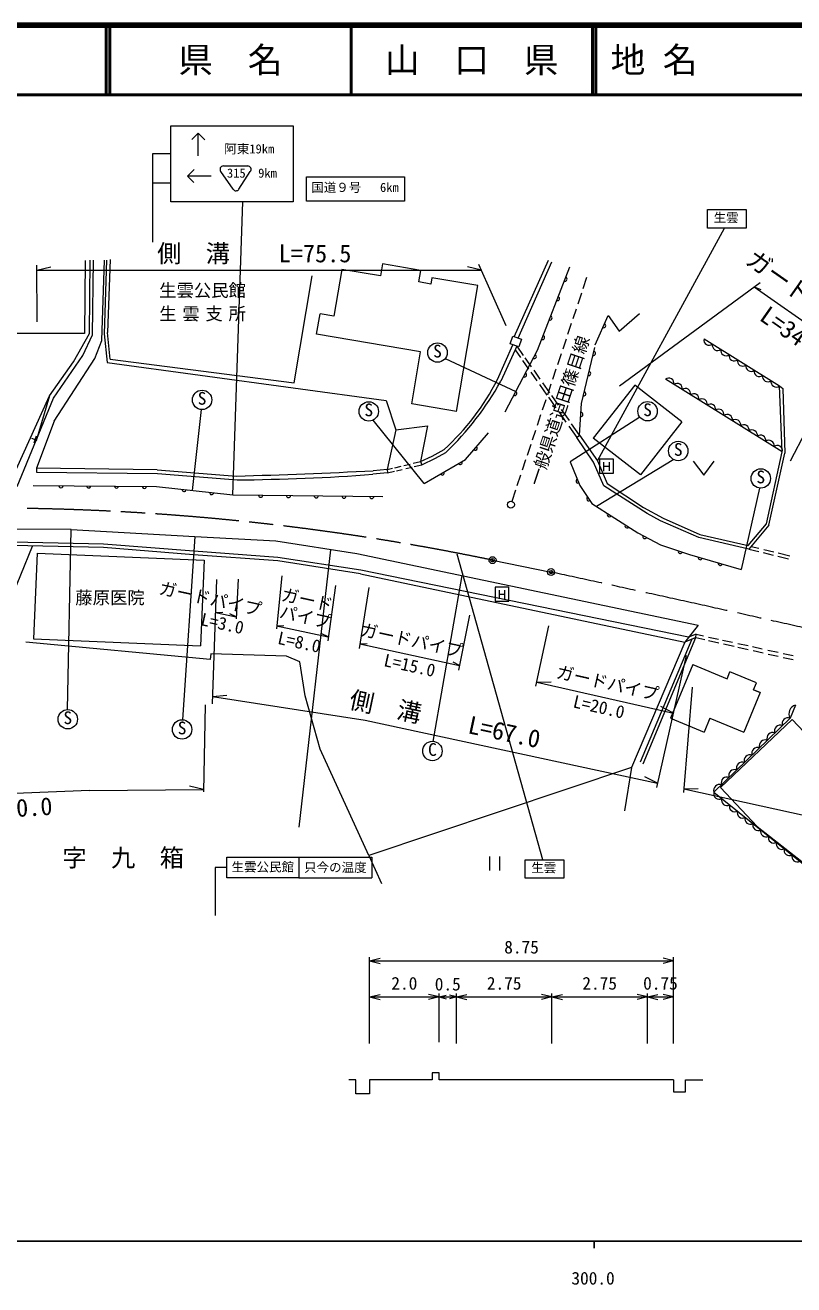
# Model space of a CAD drawing. Units: millimetres, scale not verified, with parts at other scales. Extents: x 40000 to 680000, y 20000 to 380000.
# Drawn here: x 286082 to 396752, y 198715 to 380000 of the extents above; entities that cross this region are included whole.
import ezdxf
from ezdxf.enums import TextEntityAlignment as Align

# ---------------------------------------------------------------- set-up
doc = ezdxf.new("R2010")
doc.units = ezdxf.units.MM
doc.header["$LTSCALE"] = 1000
doc.header["$PDMODE"] = 32
doc.header["$PDSIZE"] = 500
doc.linetypes.add('CHAIN', pattern=[18.5, 12, -1.5, 3.5, -1.5])
for name, color, linetype, lineweight in [('M-BGD', 7, 'Continuous', 13), ('M-BMK', 2, 'CHAIN', 13), ('M-BMK-SRVR', 3, 'Continuous', 13), ('M-STR-HTXT', 7, 'Continuous', 13), ('M-STR-STRC', 7, 'Continuous', 13), ('M-TTL', 2, 'Continuous', 140), ('M-TTL-BAND', 7, 'Continuous', 25), ('M-TTL-LINE', 7, 'Continuous', 50)]:
    doc.layers.add(name, color=color, linetype=linetype, lineweight=lineweight)
doc.layers.add('M-TTL-TXT', color=7, linetype='Continuous')
doc.styles.add('ＭＳ ゴシック', font='')
doc.styles.add('ＭＳ 明朝', font='')
doc.styles.get('ＭＳ ゴシック').set_extended_font_data('MS Gothic')
doc.styles.get('ＭＳ 明朝').set_extended_font_data('MS Mincho')

msp = doc.modelspace()

# ---------------------------------------------------------------- linework, layer by layer
at = {"layer": 'M-BGD'}
for p, q in [((298327, 346296), (297941, 335772)), ((294719, 346126), (294626, 335639)), ((295329, 335643), (295444, 346196)), ((295790, 335415), (295898, 346200)), ((297106, 334640), (297485, 346191)), ((297781, 346176), (297454, 335588)), ((331671, 344862), (330535, 338140)), ((337224, 343923), (331671, 344862)), ((337514, 345641), (337224, 343923)), ((343026, 344710), (337514, 345641)), ((342744, 343041), (343026, 344710)), ((356507, 335170), (361410, 346161)), ((357076, 334977), (361930, 345951)), ((324819, 328508), (327403, 343917)), ((344491, 342746), (342744, 343041)), ((344641, 343633), (344491, 342746)), ((351247, 342517), (344641, 343633)), ((366420, 342106), (366961, 343723)), ((348189, 324424), (351247, 342517)), ((365686, 339911), (366208, 341471)), ((364977, 337793), (365444, 339188)), ((328044, 335543), (328540, 338477)), ((330535, 338140), (328540, 338477)), ((368160, 334008), (370010, 338214)), ((370010, 338214), (371599, 335971)), ((371599, 335971), (374544, 338510)), ((294626, 335639), (266794, 335580)), ((293035, 331534), (295329, 335643)), ((294405, 332470), (295790, 335415)), ((297454, 335588), (297899, 331458)), ((298330, 331931), (297941, 335772)), ((343010, 333013), (328044, 335543)), ((364218, 335522), (364747, 337104)), ((296093, 332038), (297106, 334640)), ((354068, 329001), (356286, 334004)), ((356856, 333811), (354560, 328752)), ((355923, 334127), (356301, 335240)), ((357161, 333707), (355923, 334127)), ((356301, 335240), (357538, 334820)), ((356856, 333811), (357789, 332485)), ((357538, 334820), (357161, 333707)), ((363523, 333445), (364002, 334877)), ((383824, 334847), (394681, 328086)), ((290157, 326321), (294405, 332470)), ((290268, 322997), (296093, 332038)), ((298330, 331931), (324819, 328508)), ((341742, 325514), (343010, 333013)), ((346566, 332039), (356725, 327298)), ((356615, 333281), (357407, 332158)), ((358029, 332146), (358941, 330851)), ((362765, 331180), (363287, 332741)), ((289576, 326642), (293035, 331534)), ((297899, 331458), (338061, 326002)), ((357703, 331739), (358575, 330503)), ((358887, 330060), (359764, 328815)), ((359301, 330340), (360193, 329074)), ((362054, 329053), (362558, 330560)), ((360130, 328297), (361205, 326771)), ((360565, 328546), (361594, 327086)), ((361320, 326860), (361831, 328387)), ((373865, 328201), (367885, 320578)), ((380633, 322892), (373865, 328201)), ((395095, 318611), (378274, 329036)), ((283849, 314016), (289576, 326642)), ((284949, 313622), (290157, 326321)), ((289576, 326642), (287647, 320200)), ((361436, 326445), (362496, 324941)), ((361868, 326696), (362828, 325334)), ((395095, 318611), (394681, 328086)), ((394681, 328086), (395151, 327724)), ((395151, 327724), (395476, 318382)), ((311443, 324683), (310132, 313050)), ((338061, 326002), (339471, 321780)), ((348189, 324424), (341742, 325514)), ((360584, 324661), (361079, 326139)), ((363266, 324712), (364392, 323114)), ((290268, 322997), (287718, 316246)), ((343537, 314053), (336181, 323165)), ((359839, 322432), (360350, 323960)), ((362948, 324300), (363946, 322884)), ((374591, 323585), (364574, 317173)), ((380633, 322892), (374654, 315269)), ((339471, 321780), (338188, 316053)), ((339471, 321780), (344023, 322358)), ((344023, 322358), (343009, 317200)), ((359128, 320306), (359600, 321717)), ((364362, 322295), (365504, 320674)), ((365892, 320986), (364730, 322634)), ((365504, 320674), (365892, 320986)), ((365892, 320986), (368486, 317293)), ((287401, 320391), (287046, 320497)), ((287678, 320843), (287332, 319841)), ((358399, 318129), (358925, 319699)), ((367918, 317094), (365504, 320674)), ((374654, 315269), (367885, 320578)), ((343009, 317200), (344681, 317960)), ((343210, 316750), (345138, 317669)), ((344681, 317960), (346395, 318925)), ((345138, 317669), (346654, 318500)), ((357688, 316004), (358182, 317480)), ((379490, 317474), (368361, 310736)), ((368486, 317293), (369881, 314040)), ((370787, 317524), (368787, 317524)), ((368787, 317524), (368787, 315524)), ((370787, 315524), (370787, 317524)), ((392816, 308245), (395095, 318611)), ((393138, 308048), (395476, 318382)), ((287718, 316246), (287728, 315664)), ((305101, 316010), (287718, 316246)), ((287728, 315664), (305141, 315480)), ((305101, 316010), (316512, 315098)), ((305141, 315480), (316590, 314558)), ((338237, 315569), (336146, 315361)), ((338188, 316053), (336194, 315859)), ((338188, 316053), (338955, 316236)), ((338188, 316053), (338237, 315569)), ((338237, 315569), (339238, 315806)), ((339294, 316316), (340210, 316534)), ((339543, 315879), (340369, 316075)), ((340621, 316632), (341517, 316845)), ((340906, 316203), (341794, 316414)), ((341942, 316946), (343009, 317200)), ((342096, 316485), (343210, 316750)), ((343009, 317200), (343210, 316750)), ((369398, 313698), (367918, 317094)), ((368787, 315524), (370787, 315524)), ((369415, 315838), (369415, 317112)), ((369415, 316524), (370158, 316524)), ((370158, 317120), (370158, 315842)), ((382284, 317241), (383784, 315241)), ((383784, 315241), (385284, 317241)), ((287235, 313754), (304981, 313624)), ((304981, 313624), (315989, 312398)), ((356929, 313733), (357454, 315303)), ((375645, 309710), (369398, 313698)), ((369881, 314040), (375099, 310598)), ((315989, 312398), (337600, 312160)), ((356177, 311487), (356719, 313107)), ((391819, 313377), (389179, 301684)), ((375099, 310598), (377935, 309040)), ((377568, 308690), (375645, 309710)), ((383079, 306286), (377568, 308690)), ((377935, 309040), (383235, 306713)), ((390178, 305129), (392816, 308245)), ((292718, 307408), (278625, 307465)), ((292175, 281507), (292718, 307408)), ((292718, 307408), (310501, 306427)), ((310501, 306427), (308745, 280034)), ((310501, 306427), (322188, 305775)), ((383235, 306713), (390178, 305129)), ((393138, 308048), (390292, 304589)), ((297378, 305315), (277890, 305706)), ((297362, 304816), (278030, 305239)), ((281975, 292404), (287125, 305040)), ((310323, 303753), (297362, 304816)), ((310358, 304282), (297378, 305315)), ((322188, 305775), (333821, 303964)), ((390292, 304589), (383079, 306286)), ((390292, 304589), (391695, 304247)), ((390622, 304990), (391700, 304728)), ((287806, 303995), (287292, 291697)), ((287806, 303995), (311852, 302991)), ((322456, 302909), (310323, 303753)), ((322440, 303408), (310358, 304282)), ((311852, 302991), (311338, 290692)), ((334424, 301572), (322440, 303408)), ((334378, 301058), (322456, 302909)), ((333821, 303964), (382964, 293666)), ((392341, 304089), (393794, 303734)), ((392417, 304554), (393886, 304197)), ((394462, 303571), (395989, 303198)), ((394517, 304043), (396181, 303639)), ((334378, 301058), (381073, 291209)), ((381610, 291906), (334424, 301572)), ((344841, 276928), (349010, 300781)), ((355734, 299109), (353734, 299109)), ((353734, 299109), (353734, 297109)), ((354363, 297422), (354363, 298697)), ((354363, 298109), (355106, 298109)), ((355106, 298705), (355106, 297427)), ((355734, 297109), (355734, 299109)), ((353734, 297109), (355734, 297109)), ((382964, 293666), (381073, 291209)), ((382679, 292346), (381610, 291906)), ((382648, 291866), (382679, 292346)), ((382679, 292346), (383749, 292110)), ((384487, 291948), (385910, 291635)), ((312728, 288714), (286171, 291183)), ((287292, 291697), (311338, 290692)), ((381073, 291209), (373397, 273152)), ((382056, 291619), (374646, 273947)), ((375066, 273703), (382648, 291866)), ((382648, 291866), (381073, 291209)), ((382648, 291866), (383939, 291572)), ((384477, 291450), (385966, 291112)), ((386497, 291506), (387945, 291187)), ((386636, 290960), (388140, 290619)), ((388681, 290496), (390201, 290151)), ((388712, 291019), (390156, 290701)), ((390809, 290557), (392190, 290253)), ((392989, 290077), (394481, 289749)), ((312806, 289524), (312728, 288714)), ((323706, 289176), (312806, 289524)), ((325606, 288397), (323706, 289176)), ((326416, 283474), (325606, 288397)), ((390895, 289993), (392349, 289663)), ((393075, 289498), (394513, 289172)), ((395206, 289015), (396638, 288689)), ((395209, 289589), (396671, 289267)), ((382229, 287981), (379004, 280244)), ((382229, 287981), (387136, 285936)), ((387136, 285936), (387550, 286930)), ((391380, 285333), (387550, 286930)), ((390966, 284339), (391380, 285333)), ((328572, 275823), (326416, 283474)), ((391928, 283938), (389551, 278235)), ((391928, 283938), (390955, 284343)), ((390966, 284339), (391928, 283938)), ((379004, 280244), (383832, 278232)), ((384680, 280265), (383832, 278232)), ((384680, 280265), (389551, 278235)), ((396521, 280058), (386186, 270288)), ((396521, 280058), (402264, 273982)), ((335562, 260478), (328572, 275823)), ((373397, 273152), (335562, 260478)), ((373397, 273152), (372353, 266943)), ((386186, 270288), (391474, 264695)), ((391474, 264695), (403268, 255398)), ((335562, 260478), (337405, 256481)), ((352944, 260365), (352944, 258365)), ((354444, 258365), (354444, 260365)), ((335674, 233424), (335674, 245849)), ((335674, 245349), (337174, 245724)), ((335674, 245349), (379424, 245349)), ((335674, 245349), (337174, 244974)), ((379424, 245349), (377924, 245724)), ((379424, 245349), (377924, 244974)), ((379424, 233424), (379424, 245849)), ((335674, 233727), (335674, 240644)), ((335674, 240144), (337174, 240519)), ((335674, 240144), (345674, 240144)), ((335674, 240144), (337174, 239769)), ((345674, 240144), (344174, 240519)), ((345674, 240144), (344174, 239769)), ((345674, 233653), (345674, 240644)), ((345674, 233727), (345674, 240644)), ((345674, 240144), (346674, 240394)), ((345674, 240144), (348174, 240144)), ((345674, 240144), (346674, 239894)), ((348174, 240144), (347174, 240394)), ((348174, 240144), (347174, 239894)), ((348174, 233653), (348174, 240644)), ((348174, 233460), (348174, 240644)), ((348174, 240144), (349674, 240519)), ((348174, 240144), (361924, 240144)), ((348174, 240144), (349674, 239769)), ((361924, 240144), (360424, 240519)), ((361924, 240144), (360424, 239769)), ((361924, 233460), (361924, 240644)), ((361924, 233460), (361924, 240644)), ((361924, 240144), (363424, 240519)), ((361924, 240144), (375674, 240144)), ((361924, 240144), (363424, 239769)), ((375674, 240144), (374174, 240519)), ((375674, 240144), (374174, 239769)), ((375674, 233460), (375674, 240644)), ((375674, 233424), (375674, 240644)), ((375674, 240144), (377174, 240519)), ((375674, 240144), (379424, 240144)), ((375674, 240144), (377174, 239769)), ((379424, 240144), (377924, 240519)), ((379424, 240144), (377924, 239769)), ((379424, 233424), (379424, 240644)), ((345674, 229220), (344674, 229220)), ((344674, 229220), (344674, 228220)), ((345674, 228220), (345674, 229220)), ((333674, 228220), (332674, 228220)), ((333674, 226220), (333674, 228220)), ((344674, 228220), (335674, 228220)), ((335674, 228220), (335674, 226220)), ((348174, 228220), (345674, 228220)), ((361924, 228220), (348174, 228220)), ((375674, 228220), (361924, 228220)), ((379424, 228220), (375674, 228220)), ((379424, 228220), (379424, 226470)), ((381174, 226470), (381174, 228220)), ((381174, 228220), (383674, 228220)), ((335674, 226220), (333674, 226220)), ((379424, 226470), (381174, 226470))]:
    msp.add_line(p, q, dxfattribs=at)
for points in [[(355168, 324360), (359859, 333212), (364491, 345226)], [(365892, 320986), (366192, 325569), (368098, 333610)], [(343537, 314053), (349491, 317509), (352788, 321326)], [(364574, 317173), (365953, 313761), (367670, 311179)], [(367670, 311179), (374307, 306926), (377578, 305220)], [(377578, 305220), (381748, 303810), (389179, 301684)], [(396996, 282127), (396217, 280268), (385259, 269603), (403251, 255190), (410078, 260642), (419940, 264919), (428819, 265830), (439496, 263610), (444524, 278242)]]:
    msp.add_lwpolyline(points, dxfattribs=at)
for centre, radius in [((345448, 332878), 1398), ((311553, 326076), 1398), ((335556, 324415), 1398), ((375698, 324437), 1398), ((380115, 318724), 1398), ((391997, 314763), 1398), ((356013, 310996), 500), ((292218, 280110), 1398), ((308674, 278638), 1398), ((344713, 275536), 1398)]:
    msp.add_circle(centre, radius, dxfattribs=at)
for centre, radius, start, end in [((363809, 343458), 300, 248.91521, 68.91521), ((362730, 340659), 300, 248.91521, 68.91521), ((361651, 337860), 300, 248.91521, 68.91521), ((369368, 336754), 300, 246.2594, 66.2594), ((360571, 335061), 300, 248.91521, 68.91521), ((384562, 334688), 755, 167.81958, 308.35451), ((385768, 333937), 755, 167.81958, 308.35451), ((359382, 332312), 300, 242.08124, 62.08124), ((367900, 332776), 300, 256.66671, 76.66671), ((386974, 333186), 755, 167.81958, 308.35451), ((388181, 332434), 755, 167.81958, 308.35451), ((389387, 331683), 755, 167.81958, 308.35451), ((367208, 329857), 300, 256.66671, 76.66671), ((390593, 330932), 755, 167.81958, 308.35451), ((391800, 330181), 755, 167.81958, 308.35451), ((323157, 344583), 34616, 312.16678, 333.24771), ((316430, 349980), 43641, 313.83429, 330.89375), ((357977, 329661), 300, 242.08124, 62.08124), ((378743, 328452), 750, 347.65571, 128.76444), ((379945, 327707), 750, 347.65571, 128.76444), ((393006, 329430), 755, 167.81958, 308.35451), ((394212, 328678), 755, 167.81958, 308.35451), ((356572, 327011), 300, 242.08124, 62.08124), ((366517, 326938), 300, 256.66671, 76.66671), ((381146, 326962), 750, 347.65571, 128.76444), ((382348, 326218), 750, 347.65571, 128.76444), ((383549, 325473), 750, 347.65571, 128.76444), ((384751, 324728), 750, 347.65571, 128.76444), ((385952, 323984), 750, 347.65571, 128.76444), ((366088, 323979), 300, 266.24923, 86.24923), ((387154, 323239), 750, 347.65571, 128.76444), ((388355, 322494), 750, 347.65571, 128.76444), ((389557, 321750), 750, 347.65571, 128.76444), ((390758, 321005), 750, 347.65571, 128.76444), ((391960, 320260), 750, 347.65571, 128.76444), ((350874, 319110), 300, 229.17477, 49.17477), ((393161, 319516), 750, 347.65571, 128.76444), ((394363, 318771), 750, 347.65571, 128.76444), ((271551, 1732463), 1418078, 271.8169, 272.61273), ((346132, 315559), 300, 210.13355, 30.13355), ((348726, 317065), 300, 210.13355, 30.13355), ((291235, 313725), 300, 179.58085, 359.58085), ((295235, 313695), 300, 179.58085, 359.58085), ((299235, 313666), 300, 179.58085, 359.58085), ((303235, 313637), 300, 179.58085, 359.58085), ((313974, 616894), 302347, 270.49583, 274.20544), ((365698, 314391), 300, 112.00411, 292.00411), ((308957, 313181), 300, 173.64324, 353.64324), ((312932, 312738), 300, 173.64324, 353.64324), ((319989, 312354), 300, 179.36892, 359.36892), ((323989, 312310), 300, 179.36892, 359.36892), ((327989, 312266), 300, 179.36892, 359.36892), ((331988, 312221), 300, 179.36892, 359.36892), ((335988, 312177), 300, 179.36892, 359.36892), ((367238, 311829), 300, 123.6302, 303.6302), ((370196, 309560), 300, 147.34642, 327.34642), ((372722, 307941), 300, 147.34642, 327.34642), ((375298, 306409), 300, 152.46118, 332.46118), ((380420, 304259), 300, 161.31924, 341.31924), ((383285, 303370), 300, 164.03081, 344.03081), ((386169, 302545), 300, 164.03081, 344.03081), ((397313, 280902), 1266, 104.49264, 210.04054), ((394807, 278429), 835, 67.85909, 200.58963), ((395903, 279495), 835, 67.85909, 200.58963), ((393711, 277362), 835, 67.85909, 200.58963), ((391519, 275229), 835, 67.85909, 200.58963), ((392615, 276296), 835, 67.85909, 200.58963), ((389328, 273096), 835, 67.85909, 200.58963), ((390424, 274162), 835, 67.85909, 200.58963), ((388232, 272029), 835, 67.85909, 200.58963), ((386040, 269896), 835, 67.85909, 200.58963), ((387136, 270963), 835, 67.85909, 200.58963), ((385990, 269362), 769, 161.77755, 300.82825), ((387114, 268461), 769, 161.77755, 300.82825), ((388239, 267561), 769, 161.77755, 300.82825), ((389363, 266660), 769, 161.77755, 300.82825), ((390488, 265759), 769, 161.77755, 300.82825), ((391612, 264858), 769, 161.77755, 300.82825), ((392737, 263957), 769, 161.77755, 300.82825), ((393861, 263057), 769, 161.77755, 300.82825), ((394986, 262156), 769, 161.77755, 300.82825), ((396110, 261255), 769, 161.77755, 300.82825), ((397235, 260354), 769, 161.77755, 300.82825)]:
    msp.add_arc(centre, radius, start, end, dxfattribs=at)
at = {"layer": 'M-BMK'}
msp.add_line((353372, 303004), (361803, 301291), dxfattribs=at)
for centre, radius, start, end in [((280566, -47041), 357536, 78.25059, 92.7589), ((-472072, -3568080), 3958205, 76.39154, 77.83838)]:
    msp.add_arc(centre, radius, start, end, dxfattribs=at)
at = {"layer": 'M-BMK-SRVR'}
for centre in [(353372, 303004), (361803, 301291)]:
    msp.add_circle(centre, 500, dxfattribs=at)
for p in [(353372, 303004), (361803, 301291)]:
    msp.add_point(p, dxfattribs=at)
at = {"layer": 'M-STR-HTXT'}
for p, q in [((287800, 337298), (287753, 345476)), ((287758, 344728), (289758, 345228)), ((287758, 344728), (351764, 344728)), ((351764, 344728), (349764, 345228)), ((355319, 336734), (351403, 345540)), ((371644, 328085), (391886, 342964)), ((391030, 342335), (404394, 332970)), ((391030, 342335), (391993, 341966)), ((396285, 317289), (404768, 333693)), ((313036, 282334), (313670, 300222)), ((316731, 300269), (316451, 294544)), ((323017, 300759), (322246, 293142)), ((330775, 299357), (329654, 291412)), ((335566, 299054), (334164, 290291)), ((313502, 295478), (314532, 295510)), ((313502, 295478), (316465, 294834)), ((316465, 294834), (315541, 295290)), ((350054, 295081), (348475, 287193)), ((322289, 293567), (323319, 293599)), ((322289, 293567), (329730, 291950)), ((329730, 291950), (328805, 292407)), ((359615, 284886), (361484, 293532)), ((334271, 290963), (335301, 290994)), ((334271, 290963), (348606, 287846)), ((348606, 287846), (347682, 288303)), ((377006, 270305), (381301, 289277)), ((359739, 285461), (361800, 285507)), ((359739, 285461), (379429, 281006)), ((382095, 284711), (380875, 269555)), ((313073, 283367), (315126, 283554)), ((313073, 283367), (335025, 279961)), ((311978, 282188), (311737, 269655)), ((379429, 281006), (377588, 281935)), ((335025, 279961), (377145, 270920)), ((311744, 270022), (309739, 270501)), ((377145, 270920), (375295, 271829)), ((380919, 270105), (382980, 270165)), ((295352, 269854), (311744, 270022)), ((380919, 270105), (438847, 257396))]:
    msp.add_line(p, q, dxfattribs=at)
msp.add_arc((314057, -333268), 603411, 91.77639, 95.39478, dxfattribs=at)
at = {"layer": 'M-STR-STRC'}
for p, q in [((307033, 365534), (324679, 365534)), ((307033, 354595), (307033, 365534)), ((311001, 364442), (310087, 363527)), ((311001, 361195), (311001, 364442)), ((311001, 364442), (311928, 363515)), ((324679, 365534), (324679, 354595)), ((307033, 361484), (304433, 361484)), ((304433, 361484), (304433, 348788)), ((309458, 358267), (310416, 359225)), ((314629, 359749), (318116, 359749)), ((307033, 357252), (304433, 357252)), ((312864, 358267), (309458, 358267)), ((309458, 358267), (310358, 357367)), ((316031, 356382), (314250, 358922)), ((316860, 356398), (318495, 358923)), ((326578, 354697), (326578, 358157)), ((326578, 358157), (340684, 358157)), ((340684, 358157), (340684, 354697)), ((324679, 354595), (307033, 354595)), ((315989, 312398), (317398, 354595)), ((340684, 354697), (326578, 354697)), ((384332, 353469), (389888, 353469)), ((384332, 350791), (384332, 353469)), ((389888, 353469), (389888, 350791)), ((368486, 317293), (386776, 350791)), ((389888, 350791), (384332, 350791)), ((330056, 304501), (325466, 264556)), ((348209, 303927), (360553, 259904)), ((315095, 260268), (325487, 260268)), ((315095, 257283), (315095, 260268)), ((325487, 260268), (325487, 257283)), ((325487, 260268), (335986, 260268)), ((335986, 260268), (335986, 257283)), ((358077, 259900), (363633, 259900)), ((358077, 257222), (358077, 259900)), ((363633, 259900), (363633, 257222)), ((315131, 258755), (313452, 258755)), ((313452, 258755), (313452, 251861)), ((325487, 257283), (315095, 257283)), ((325487, 257283), (335986, 257283)), ((363633, 257222), (358077, 257222))]:
    msp.add_line(p, q, dxfattribs=at)
for centre, start, end in [((314629, 359249), 90, 220.80435), ((318116, 359249), 319.27447, 90), ((316440, 356669), 215.03928, 327.0729)]:
    msp.add_arc(centre, 500, start, end, dxfattribs=at)
at = {"layer": 'M-TTL'}
msp.add_line((680000, 380000), (40000, 380000), dxfattribs=at)
at = {"layer": 'M-TTL-BAND'}
for p, q in [((40000, 205000), (579000, 205000)), ((368000, 205000), (368000, 204000))]:
    msp.add_line(p, q, dxfattribs=at)
at = {"layer": 'M-TTL-LINE'}
for p, q in [((297750, 380000), (297750, 370000)), ((298250, 380000), (298250, 370000)), ((333000, 380000), (333000, 370000)), ((367750, 380000), (367750, 370000)), ((368250, 380000), (368250, 370000)), ((40000, 370000), (680000, 370000))]:
    msp.add_line(p, q, dxfattribs=at)

# ---------------------------------------------------------------- texts
at = {"layer": 'M-BGD', "style": 'ＭＳ ゴシック'}
for s, height, p in [('生雲公民館', 1833, (305372, 340368)), ('S', 1833, (344823, 331628)), ('S', 1833, (310928, 324826)), ('S', 1833, (334931, 323165)), ('S', 1833, (375073, 323187)), ('S', 1833, (379490, 317474)), ('S', 1833, (391372, 313513)), ('藤原医院', 1833, (293294, 296138)), ('S', 1833, (291593, 278860)), ('S', 1833, (308049, 277388)), ('C', 1833, (344088, 274286)), ('字\u3000九\u3000箱', 2566, (291443, 258124))]:
    msp.add_text(s, height=height, dxfattribs=at).set_placement(p, align=Align.BOTTOM_LEFT)
msp.add_text('一般県道迫田篠目線', height=1833, rotation=71.504, dxfattribs=at).set_placement((360769, 313402), align=Align.BOTTOM_LEFT)
for s, p in [('8.75', (357549, 245849)), ('2.0', (340674, 240644)), ('2.75', (355049, 240644)), ('2.75', (368799, 240644)), ('0.75', (377549, 240644)), ('0.5', (346924, 240522))]:
    msp.add_text(s, height=1833, dxfattribs=at).set_placement(p, align=Align.BOTTOM_CENTER)
at = {"layer": 'M-BGD', "insert": (305387, 337339), "char_height": 1833, "attachment_point": 7, "style": 'ＭＳ ゴシック'}
msp.add_mtext('\\T1.33;生雲支所', dxfattribs=at)
at = {"layer": 'M-STR-HTXT', "style": 'ＭＳ ゴシック'}
msp.add_text('側\u3000溝\u3000\u3000L=75.5', height=2566, dxfattribs=at).set_placement((305076, 345102), align=Align.BOTTOM_LEFT)
for s, height, rotation, p in [('ガードフェンス', 2566, 324.98, (389189, 345165)), ('L=34.0', 2566, 324.98, (391207, 337021)), ('ガードパイプ', 1833, 347.735, (305113, 297624)), ('ガード', 1833, 347.735, (322719, 296695)), ('パイプ', 1833, 347.735, (322439, 294208)), ('L=3.0', 1833, 347.735, (311124, 293130)), ('ガードパイプ', 1833, 347.735, (334083, 291647)), ('L=8.0', 1833, 347.735, (322197, 290444)), ('L=15.0', 1833, 347.735, (337484, 287241)), ('ガードパイプ', 1833, 347.253, (362306, 285563)), ('側\u3000溝\u3000\u3000L=67.0', 2566, 347.966, (332420, 281018)), ('L=20.0', 1833, 347.253, (364732, 281302)), ('側\u3000溝\u3000\u3000L=80.0', 2566, 3.535, (262206, 263868))]:
    msp.add_text(s, height=height, rotation=rotation, dxfattribs=at).set_placement(p, align=Align.BOTTOM_LEFT)
at = {"layer": 'M-STR-STRC', "style": 'ＭＳ 明朝'}
for s, p in [('阿東19km', (314752, 361145)), ('315  9km', (315137, 357657)), ('国道９号\u3000 6km', (327270, 355602)), ('生雲', (385211, 351270)), ('生雲公民館', (315787, 257803)), ('只今の温度', (326233, 257736)), ('生雲', (358956, 257701))]:
    msp.add_text(s, height=1320, dxfattribs=at).set_placement(p, align=Align.BOTTOM_LEFT)
at = {"layer": 'M-TTL-BAND', "style": 'ＭＳ ゴシック'}
msp.add_text('300.0', height=1833, dxfattribs=at).set_placement((367844, 198195), align=Align.BOTTOM_CENTER)
at = {"layer": 'M-TTL-TXT', "style": 'ＭＳ ゴシック'}
for s, p in [('県\u3000名', (315625, 375000)), ('山\u3000口\u3000県', (350375, 375000))]:
    msp.add_text(s, height=3666, dxfattribs=at).set_placement(p, align=Align.MIDDLE_CENTER)
msp.add_text('地 名', height=3666, dxfattribs=at).set_placement((370380, 375000), align=Align.MIDDLE_LEFT)

doc.saveas('drawing.dxf')
